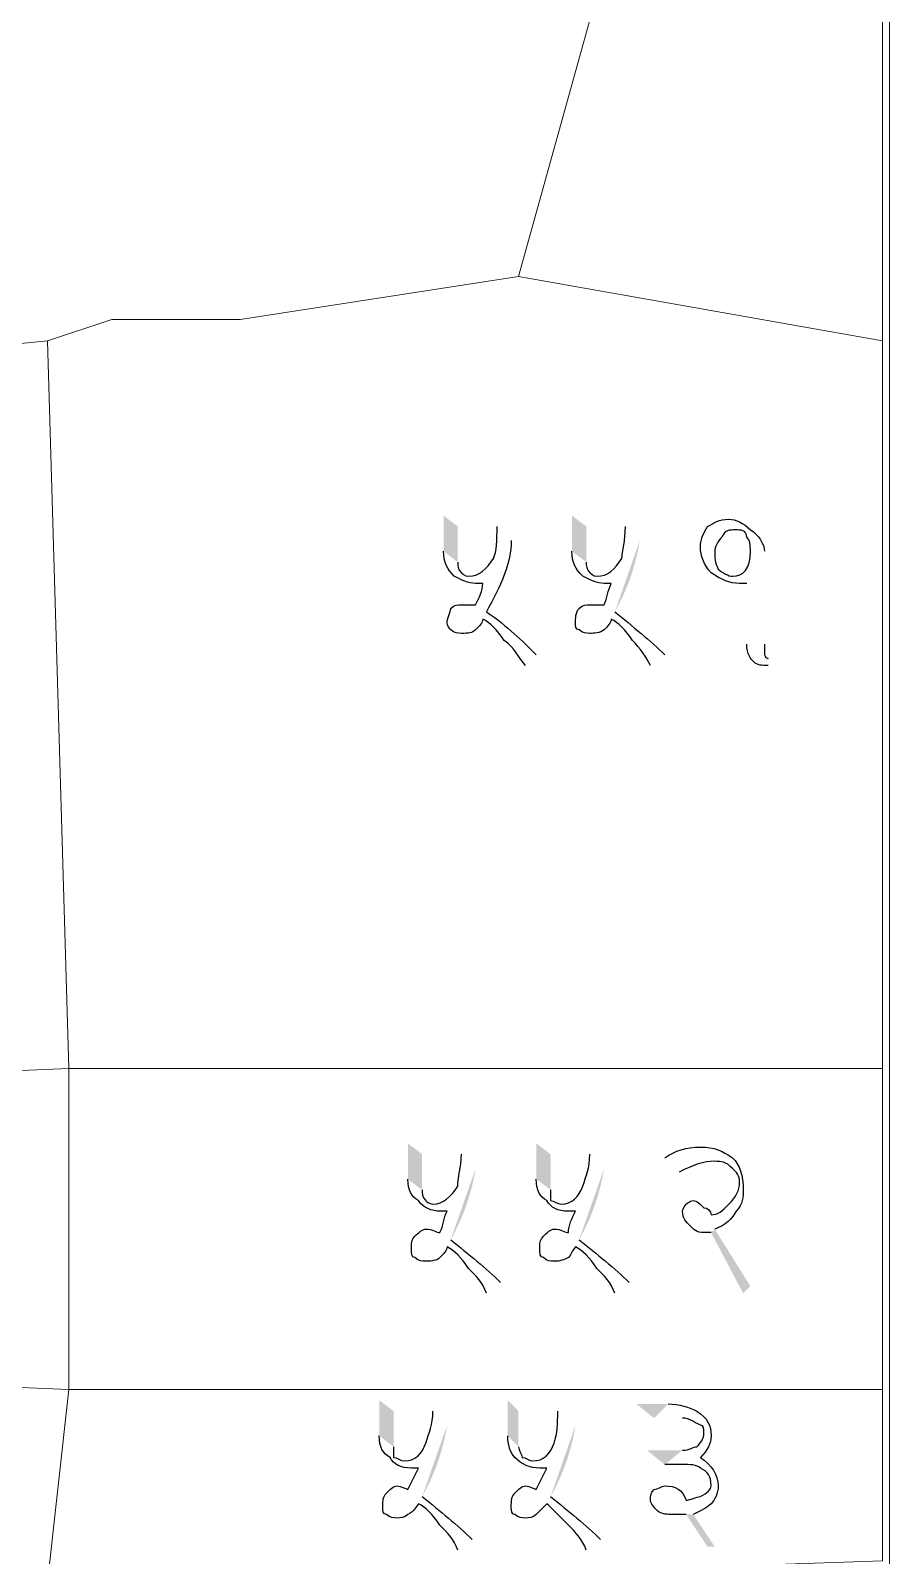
# Model space of a CAD drawing. Header units: metres. Extents: x 345912 to 349030, y 3061206 to 3061792.
# Drawn here: x 346127.39 to 346139.62, y 3061376.73 to 3061398.45 of the extents above; entities that cross this region are included whole.
import ezdxf

# ---------------------------------------------------------------- set-up
doc = ezdxf.new("R2010")
doc.units = ezdxf.units.M
doc.header["$MEASUREMENT"] = 0
doc.layers.add('PDF5_Geometry', color=7, linetype='Continuous')
doc.layers.add('PDF5_Solid Fills', color=7, linetype='Continuous')

msp = doc.modelspace()

# ---------------------------------------------------------------- hatches: boundary and pattern name
at = {"layer": 'PDF5_Solid Fills', "transparency": 33554559}
h = msp.add_hatch(color=256, dxfattribs=at)
h.paths.add_polyline_path([(346134.03373, 3061391.39044), (346134.23693, 3061391.18724)], flags=0)
h.paths.add_polyline_path([(346134.59253, 3061389.56164), (346134.44013, 3061389.40924)], flags=0)
h.paths.add_polyline_path([(346133.27173, 3061391.03484), (346133.27173, 3061391.54284), (346133.47493, 3061391.39044), (346133.47493, 3061390.88244)], flags=0)
h.paths.add_polyline_path([(346135.86253, 3061391.39044), (346136.06573, 3061391.18724)], flags=0)
h.paths.add_polyline_path([(346135.71013, 3061390.17124, 0.08894398), (346136.06573, 3061391.18724)], flags=0)
h.paths.add_polyline_path([(346136.42133, 3061389.56164), (346136.21813, 3061389.40924)], flags=0)
h.paths.add_polyline_path([(346135.10053, 3061391.03484), (346135.10053, 3061391.54284), (346135.30373, 3061391.39044), (346135.30373, 3061390.88244)], flags=0)
h.paths.add_polyline_path([(346137.84373, 3061391.03484), (346137.84373, 3061389.71404)], flags=0)
h.paths.add_polyline_path([(346137.89453, 3061389.51084), (346137.89453, 3061389.40924)], flags=0)
h = msp.add_hatch(color=256, dxfattribs=at)
h.paths.add_polyline_path([(346133.52574, 3061382.44963), (346133.72894, 3061382.24643)], flags=0)
h.paths.add_polyline_path([(346133.37334, 3061381.23043, 0.08894398), (346133.72894, 3061382.24643)], flags=0)
h.paths.add_polyline_path([(346134.08454, 3061380.62083), (346133.88134, 3061380.46843)], flags=0)
h.paths.add_polyline_path([(346132.76374, 3061382.09403), (346132.76374, 3061382.60203), (346132.96694, 3061382.44963), (346132.96694, 3061381.94163)], flags=0)
h.paths.add_polyline_path([(346135.35454, 3061382.44963), (346135.55774, 3061382.24643)], flags=0)
h.paths.add_polyline_path([(346135.20214, 3061381.23043, 0.08894398), (346135.55774, 3061382.24643)], flags=0)
h.paths.add_polyline_path([(346135.91334, 3061380.62083), (346135.71014, 3061380.46843)], flags=0)
h.paths.add_polyline_path([(346134.59254, 3061382.09403), (346134.59254, 3061382.60203), (346134.79574, 3061382.44963), (346134.79574, 3061381.94163)], flags=0)
h.paths.add_polyline_path([(346136.62454, 3061382.19563), (346136.42134, 3061382.39883)], flags=0)
h.paths.add_polyline_path([(346137.13254, 3061381.38283), (346137.64054, 3061380.57003), (346137.53894, 3061380.46843), (346137.08174, 3061381.33203)], flags=0)
h = msp.add_hatch(color=256, dxfattribs=at)
h.paths.add_polyline_path([(346133.11933, 3061378.79205), (346133.32253, 3061378.58885)], flags=0)
h.paths.add_polyline_path([(346132.96693, 3061377.57285, 0.08894398), (346133.32253, 3061378.58885)], flags=0)
h.paths.add_polyline_path([(346133.67813, 3061376.96325), (346133.47493, 3061376.81085)], flags=0)
h.paths.add_polyline_path([(346132.35733, 3061378.43645), (346132.35733, 3061378.94445), (346132.56053, 3061378.79205), (346132.56053, 3061378.28405)], flags=0)
h.paths.add_polyline_path([(346134.89733, 3061378.79205), (346135.15133, 3061378.58885)], flags=0)
h.paths.add_polyline_path([(346134.79573, 3061377.57285, 0.08894398), (346135.15133, 3061378.58885)], flags=0)
h.paths.add_polyline_path([(346135.50693, 3061376.96325), (346135.30373, 3061376.81085)], flags=0)
h.paths.add_polyline_path([(346134.18613, 3061378.43645), (346134.18613, 3061378.94445), (346134.33853, 3061378.79205), (346134.33853, 3061378.28405)], flags=0)
h.paths.add_polyline_path([(346136.26893, 3061378.69045), (346136.01493, 3061378.89365), (346136.47213, 3061378.89365)], flags=0)
h.paths.add_polyline_path([(346136.82773, 3061377.31885), (346137.13253, 3061376.86165), (346137.03093, 3061376.86165), (346136.72613, 3061377.31885)], flags=0)
h.paths.add_polyline_path([(346136.42133, 3061378.03005), (346136.16733, 3061378.23325), (346136.67533, 3061378.23325)], flags=0)

# ---------------------------------------------------------------- linework, layer by layer
at = {"layer": 'PDF5_Geometry', "lineweight": 13}
msp.add_lwpolyline([(345911.78374, 3061494.92084), (346139.62175, 3061494.92084), (346139.62175, 3061271.09604), (345911.78374, 3061271.09604)], close=True, dxfattribs=at)
at = {"layer": 'PDF5_Geometry', "lineweight": 9}
for points in [[(346139.52014, 3061394.03204), (346134.33854, 3061394.94644), (346135.86254, 3061400.43284), (346137.38653, 3061403.78564), (346139.52014, 3061403.17604)], [(346139.52014, 3061394.03204), (346134.33854, 3061394.94644), (346135.86254, 3061400.43284), (346137.38653, 3061403.78564), (346139.52014, 3061403.17604)], [(346139.52014, 3061383.66884), (346128.54734, 3061383.66884), (346127.93773, 3061383.66884), (346127.63294, 3061394.03204), (346128.54734, 3061394.33684), (346129.46175, 3061394.33684), (346130.37613, 3061394.33684), (346134.33854, 3061394.94644), (346139.52014, 3061394.03204)], [(346139.52014, 3061383.66884), (346128.54734, 3061383.66884), (346127.93773, 3061383.66884), (346127.63294, 3061394.03204), (346128.54734, 3061394.33684), (346129.46175, 3061394.33684), (346130.37613, 3061394.33684), (346134.33854, 3061394.94644), (346139.52014, 3061394.03204)], [(346127.93773, 3061383.66884), (346120.62254, 3061383.36403), (346120.62254, 3061394.03204), (346124.58493, 3061393.72724), (346127.63294, 3061394.03204)], [(346127.93773, 3061383.66884), (346120.62254, 3061383.36403), (346120.62254, 3061394.03204), (346124.58493, 3061393.72724), (346127.63294, 3061394.03204)], [(346127.93773, 3061379.09683), (346120.62254, 3061379.40164), (346120.62254, 3061383.36403), (346127.93773, 3061383.66884)], [(346127.93773, 3061379.09683), (346120.62254, 3061379.40164), (346120.62254, 3061383.36403), (346127.93773, 3061383.66884)], [(346139.52014, 3061379.09683), (346127.93773, 3061379.09683), (346127.93773, 3061383.66884), (346128.54734, 3061383.66884), (346139.52014, 3061383.66884)], [(346139.52014, 3061379.09683), (346127.93773, 3061379.09683), (346127.93773, 3061383.66884), (346128.54734, 3061383.66884), (346139.52014, 3061383.66884)], [(346127.93773, 3061379.09683), (346127.63294, 3061376.35365), (346120.62254, 3061376.35365), (346120.62254, 3061379.40164)], [(346127.93773, 3061379.09683), (346127.63294, 3061376.35365), (346120.62254, 3061376.35365), (346120.62254, 3061379.40164)], [(346139.52014, 3061376.65844), (346130.68094, 3061376.35365), (346129.76653, 3061376.35365), (346129.15694, 3061376.35365), (346128.85213, 3061376.35365), (346128.54734, 3061376.35365), (346127.63294, 3061376.35365), (346127.93773, 3061379.09683), (346139.52014, 3061379.09683)], [(346139.52014, 3061376.65844), (346130.68094, 3061376.35365), (346129.76653, 3061376.35365), (346129.15694, 3061376.35365), (346128.85213, 3061376.35365), (346128.54734, 3061376.35365), (346127.63294, 3061376.35365), (346127.93773, 3061379.09683), (346139.52014, 3061379.09683)]]:
    msp.add_lwpolyline(points, close=True, dxfattribs=at)
msp.add_lwpolyline([(346135.86254, 3061400.43284), (346134.33854, 3061394.94644), (346130.37613, 3061394.33684), (346129.46175, 3061394.33684), (346128.54734, 3061394.33684), (346127.63294, 3061394.03204), (346124.58493, 3061393.72724), (346120.62254, 3061394.03204), (346119.40333, 3061394.03204), (346118.18414, 3061394.03204), (346117.26974, 3061394.33684), (346116.96493, 3061394.33684), (346115.74574, 3061394.33684), (346111.78333, 3061394.94644)], dxfattribs=at)
msp.add_lwpolyline([(346135.86254, 3061400.43284), (346134.33854, 3061394.94644), (346130.37613, 3061394.33684), (346129.46175, 3061394.33684), (346128.54734, 3061394.33684), (346127.63294, 3061394.03204), (346124.58493, 3061393.72724), (346120.62254, 3061394.03204), (346119.40333, 3061394.03204), (346118.18414, 3061394.03204), (346117.26974, 3061394.33684), (346116.96493, 3061394.33684), (346115.74574, 3061394.33684), (346111.78333, 3061394.94644)], dxfattribs=at)
at = {"layer": 'PDF5_Geometry', "lineweight": 25}
for points in [[(346133.98293, 3061390.93324), (346134.03373, 3061391.03484), (346134.03373, 3061391.18724), (346134.03373, 3061391.39044)], [(346135.81173, 3061390.93324), (346135.81173, 3061391.03484), (346135.86253, 3061391.18724), (346135.86253, 3061391.39044)], [(346136.92933, 3061391.08564), (346136.92933, 3061391.23804), (346136.98013, 3061391.28884), (346137.03093, 3061391.39044)], [(346137.03093, 3061391.39044), (346137.13253, 3061391.44124), (346137.18333, 3061391.49204), (346137.33573, 3061391.49204)], [(346137.43733, 3061391.33964), (346137.33573, 3061391.33964), (346137.28493, 3061391.33964), (346137.23413, 3061391.23804)], [(346137.33573, 3061391.49204), (346137.43733, 3061391.49204), (346137.53893, 3061391.44124), (346137.64053, 3061391.33964)], [(346137.58973, 3061391.23804), (346137.58973, 3061391.33964), (346137.48813, 3061391.33964), (346137.43733, 3061391.33964)], [(346137.64053, 3061391.33964), (346137.74213, 3061391.28884), (346137.84373, 3061391.13644), (346137.84373, 3061391.03484)], [(346134.23693, 3061391.18724), (346134.23693, 3061390.88244), (346134.08453, 3061390.52684), (346133.88133, 3061390.17124)], [(346137.23413, 3061391.23804), (346137.18333, 3061391.18724), (346137.13253, 3061391.08564), (346137.13253, 3061391.03484)], [(346137.64053, 3061391.03484), (346137.64053, 3061391.13644), (346137.64053, 3061391.18724), (346137.58973, 3061391.23804)], [(346133.42413, 3061390.67924), (346133.32253, 3061390.78084), (346133.27173, 3061390.88244), (346133.27173, 3061391.03484)], [(346133.62733, 3061390.67924), (346133.77973, 3061390.67924), (346133.88133, 3061390.78084), (346133.98293, 3061390.93324)], [(346135.25293, 3061390.67924), (346135.15133, 3061390.78084), (346135.10053, 3061390.88244), (346135.10053, 3061391.03484)], [(346135.45613, 3061390.67924), (346135.60853, 3061390.67924), (346135.71013, 3061390.78084), (346135.81173, 3061390.93324)], [(346137.08173, 3061390.73004), (346136.98013, 3061390.83164), (346136.92933, 3061390.98404), (346136.92933, 3061391.08564)], [(346137.13253, 3061391.03484), (346137.13253, 3061390.93324), (346137.13253, 3061390.88244), (346137.18333, 3061390.78084)], [(346137.38653, 3061390.67924), (346137.53893, 3061390.67924), (346137.64053, 3061390.78084), (346137.64053, 3061391.03484)], [(346133.47493, 3061390.88244), (346133.47493, 3061390.83164), (346133.47493, 3061390.78084), (346133.52573, 3061390.73004)], [(346133.52573, 3061390.73004), (346133.52573, 3061390.73004), (346133.57653, 3061390.67924), (346133.62733, 3061390.67924)], [(346135.30373, 3061390.88244), (346135.30373, 3061390.83164), (346135.30373, 3061390.78084), (346135.35453, 3061390.73004)], [(346135.35453, 3061390.73004), (346135.35453, 3061390.73004), (346135.40533, 3061390.67924), (346135.45613, 3061390.67924)], [(346137.48813, 3061390.57764), (346137.33573, 3061390.57764), (346137.23413, 3061390.62844), (346137.08173, 3061390.73004)], [(346137.18333, 3061390.78084), (346137.23413, 3061390.73004), (346137.33573, 3061390.67924), (346137.38653, 3061390.67924)], [(346133.72893, 3061390.57764), (346133.62733, 3061390.57764), (346133.52573, 3061390.62844), (346133.42413, 3061390.67924)], [(346133.72893, 3061390.27284), (346133.77973, 3061390.37444), (346133.83053, 3061390.47604), (346133.83053, 3061390.57764)], [(346133.83053, 3061390.57764), (346133.83053, 3061390.57764), (346133.77973, 3061390.57764), (346133.72893, 3061390.57764)], [(346135.55773, 3061390.57764), (346135.45613, 3061390.57764), (346135.35453, 3061390.62844), (346135.25293, 3061390.67924)], [(346135.55773, 3061390.27284), (346135.60853, 3061390.37444), (346135.60853, 3061390.47604), (346135.65933, 3061390.57764)], [(346135.65933, 3061390.57764), (346135.60853, 3061390.57764), (346135.60853, 3061390.57764), (346135.55773, 3061390.57764)], [(346137.58973, 3061390.57764), (346137.58973, 3061390.57764), (346137.53893, 3061390.57764), (346137.48813, 3061390.57764)], [(346133.37333, 3061390.22204), (346133.42413, 3061390.27284), (346133.47493, 3061390.27284), (346133.52573, 3061390.27284)], [(346133.52573, 3061390.27284), (346133.62733, 3061390.27284), (346133.67813, 3061390.27284), (346133.72893, 3061390.27284)], [(346135.20213, 3061390.22204), (346135.25293, 3061390.27284), (346135.30373, 3061390.27284), (346135.35453, 3061390.27284)], [(346135.35453, 3061390.27284), (346135.45613, 3061390.27284), (346135.50693, 3061390.27284), (346135.55773, 3061390.27284)], [(346133.32253, 3061390.01884), (346133.32253, 3061390.06964), (346133.37333, 3061390.17124), (346133.37333, 3061390.22204)], [(346133.83053, 3061390.06964), (346133.83053, 3061390.01884), (346133.77973, 3061389.96804), (346133.72893, 3061389.91724)], [(346134.13533, 3061389.76484), (346134.03373, 3061389.91724), (346133.93213, 3061390.01884), (346133.83053, 3061390.06964)], [(346133.88133, 3061390.17124), (346134.18613, 3061389.96804), (346134.38933, 3061389.76484), (346134.59253, 3061389.56164)], [(346135.15133, 3061390.01884), (346135.15133, 3061390.06964), (346135.15133, 3061390.17124), (346135.20213, 3061390.22204)], [(346135.65933, 3061390.06964), (346135.65933, 3061390.01884), (346135.60853, 3061389.96804), (346135.55773, 3061389.91724)], [(346135.96413, 3061389.76484), (346135.86253, 3061389.91724), (346135.76093, 3061390.01884), (346135.65933, 3061390.06964)], [(346135.71013, 3061390.17124), (346135.96413, 3061389.96804), (346136.21813, 3061389.76484), (346136.42133, 3061389.56164)], [(346133.37333, 3061389.91724), (346133.37333, 3061389.91724), (346133.32253, 3061389.96804), (346133.32253, 3061390.01884)], [(346133.52573, 3061389.86644), (346133.47493, 3061389.86644), (346133.42413, 3061389.86644), (346133.37333, 3061389.91724)], [(346133.72893, 3061389.91724), (346133.67813, 3061389.86644), (346133.62733, 3061389.86644), (346133.52573, 3061389.86644)], [(346135.20213, 3061389.91724), (346135.15133, 3061389.91724), (346135.15133, 3061389.96804), (346135.15133, 3061390.01884)], [(346135.35453, 3061389.86644), (346135.30373, 3061389.86644), (346135.25293, 3061389.86644), (346135.20213, 3061389.91724)], [(346135.55773, 3061389.91724), (346135.50693, 3061389.86644), (346135.40533, 3061389.86644), (346135.35453, 3061389.86644)], [(346134.44013, 3061389.40924), (346134.33853, 3061389.51084), (346134.28773, 3061389.66324), (346134.13533, 3061389.76484)], [(346136.21813, 3061389.40924), (346136.16733, 3061389.51084), (346136.06573, 3061389.66324), (346135.96413, 3061389.76484)], [(346137.69133, 3061389.46004), (346137.64053, 3061389.51084), (346137.58973, 3061389.56164), (346137.58973, 3061389.71404)], [(346137.84373, 3061389.71404), (346137.84373, 3061389.61244), (346137.84373, 3061389.61244), (346137.84373, 3061389.56164)], [(346137.89453, 3061389.40924), (346137.79293, 3061389.40924), (346137.74213, 3061389.40924), (346137.69133, 3061389.46004)], [(346137.84373, 3061389.56164), (346137.84373, 3061389.56164), (346137.84373, 3061389.51084), (346137.89453, 3061389.51084)], [(346133.47494, 3061381.99243), (346133.47494, 3061382.14483), (346133.52574, 3061382.24643), (346133.52574, 3061382.44963)], [(346135.25294, 3061381.99243), (346135.30374, 3061382.14483), (346135.35454, 3061382.24643), (346135.35454, 3061382.44963)], [(346136.42134, 3061382.39883), (346136.57374, 3061382.50043), (346136.72614, 3061382.55123), (346136.92934, 3061382.55123)], [(346136.92934, 3061382.55123), (346137.13254, 3061382.55123), (346137.23414, 3061382.50043), (346137.38654, 3061382.39883)], [(346137.13254, 3061382.34803), (346136.98014, 3061382.34803), (346136.82774, 3061382.29723), (346136.62454, 3061382.19563)], [(346137.38654, 3061382.24643), (346137.28494, 3061382.34803), (346137.23414, 3061382.34803), (346137.13254, 3061382.34803)], [(346137.38654, 3061382.39883), (346137.48814, 3061382.29723), (346137.53894, 3061382.14483), (346137.53894, 3061381.94163)], [(346137.48814, 3061382.04323), (346137.48814, 3061382.14483), (346137.43734, 3061382.19563), (346137.38654, 3061382.24643)], [(346132.91614, 3061381.78923), (346132.81454, 3061381.84003), (346132.76374, 3061381.94163), (346132.76374, 3061382.09403)], [(346134.74494, 3061381.78923), (346134.64334, 3061381.84003), (346134.59254, 3061381.94163), (346134.59254, 3061382.09403)], [(346137.33574, 3061381.73843), (346137.43734, 3061381.84003), (346137.48814, 3061381.94163), (346137.48814, 3061382.04323)], [(346133.22094, 3061381.63683), (346133.11934, 3061381.63683), (346132.96694, 3061381.68763), (346132.91614, 3061381.78923)], [(346132.96694, 3061381.94163), (346132.96694, 3061381.89083), (346132.96694, 3061381.84003), (346133.01774, 3061381.78923)], [(346133.01774, 3061381.78923), (346133.01774, 3061381.78923), (346133.06854, 3061381.73843), (346133.11934, 3061381.73843)], [(346133.11934, 3061381.73843), (346133.27174, 3061381.73843), (346133.37334, 3061381.84003), (346133.47494, 3061381.99243)], [(346135.04974, 3061381.63683), (346134.89734, 3061381.63683), (346134.79574, 3061381.68763), (346134.74494, 3061381.78923)], [(346134.79574, 3061381.94163), (346134.79574, 3061381.89083), (346134.79574, 3061381.84003), (346134.79574, 3061381.78923)], [(346134.79574, 3061381.78923), (346134.84654, 3061381.78923), (346134.89734, 3061381.73843), (346134.94814, 3061381.73843)], [(346134.94814, 3061381.73843), (346135.10054, 3061381.73843), (346135.20214, 3061381.84003), (346135.25294, 3061381.99243)], [(346136.72614, 3061381.73843), (346136.72614, 3061381.73843), (346136.77694, 3061381.78923), (346136.82774, 3061381.78923)], [(346136.82774, 3061381.78923), (346136.87854, 3061381.78923), (346136.92934, 3061381.73843), (346136.98014, 3061381.68763)], [(346137.53894, 3061381.94163), (346137.53894, 3061381.84003), (346137.53894, 3061381.73843), (346137.43734, 3061381.63683)], [(346133.22094, 3061381.33203), (346133.27174, 3061381.43363), (346133.27174, 3061381.53523), (346133.32254, 3061381.63683)], [(346133.32254, 3061381.63683), (346133.27174, 3061381.63683), (346133.27174, 3061381.63683), (346133.22094, 3061381.63683)], [(346135.04974, 3061381.33203), (346135.04974, 3061381.43363), (346135.10054, 3061381.53523), (346135.15134, 3061381.63683)], [(346135.15134, 3061381.63683), (346135.10054, 3061381.63683), (346135.10054, 3061381.63683), (346135.04974, 3061381.63683)], [(346136.67534, 3061381.63683), (346136.67534, 3061381.63683), (346136.67534, 3061381.68763), (346136.72614, 3061381.73843)], [(346136.77694, 3061381.43363), (346136.72614, 3061381.48443), (346136.67534, 3061381.53523), (346136.67534, 3061381.63683)], [(346136.98014, 3061381.68763), (346137.03094, 3061381.68763), (346137.08174, 3061381.63683), (346137.08174, 3061381.58603)], [(346137.08174, 3061381.58603), (346137.18334, 3061381.58603), (346137.23414, 3061381.63683), (346137.33574, 3061381.73843)], [(346137.43734, 3061381.63683), (346137.38654, 3061381.53523), (346137.28494, 3061381.43363), (346137.13254, 3061381.38283)], [(346132.86534, 3061381.28123), (346132.91614, 3061381.33203), (346132.96694, 3061381.38283), (346133.01774, 3061381.38283)], [(346133.01774, 3061381.38283), (346133.11934, 3061381.38283), (346133.17014, 3061381.33203), (346133.22094, 3061381.33203)], [(346134.69414, 3061381.28123), (346134.74494, 3061381.33203), (346134.79574, 3061381.38283), (346134.84654, 3061381.38283)], [(346134.84654, 3061381.38283), (346134.94814, 3061381.38283), (346134.99894, 3061381.33203), (346135.04974, 3061381.33203)], [(346136.98014, 3061381.33203), (346136.87854, 3061381.33203), (346136.82774, 3061381.38283), (346136.77694, 3061381.43363)], [(346132.81454, 3061381.12883), (346132.81454, 3061381.17963), (346132.81454, 3061381.23043), (346132.86534, 3061381.28123)], [(346133.37334, 3061381.23043), (346133.62734, 3061381.02723), (346133.88134, 3061380.82403), (346134.08454, 3061380.62083)], [(346134.64334, 3061381.12883), (346134.64334, 3061381.17963), (346134.64334, 3061381.23043), (346134.69414, 3061381.28123)], [(346135.20214, 3061381.23043), (346135.45614, 3061381.02723), (346135.71014, 3061380.82403), (346135.91334, 3061380.62083)], [(346137.08174, 3061381.33203), (346137.03094, 3061381.33203), (346136.98014, 3061381.33203), (346136.98014, 3061381.33203)], [(346132.86534, 3061380.97643), (346132.81454, 3061380.97643), (346132.81454, 3061381.02723), (346132.81454, 3061381.12883)], [(346133.01774, 3061380.92563), (346132.96694, 3061380.92563), (346132.91614, 3061380.92563), (346132.86534, 3061380.97643)], [(346133.22094, 3061380.97643), (346133.17014, 3061380.92563), (346133.06854, 3061380.92563), (346133.01774, 3061380.92563)], [(346133.32254, 3061381.12883), (346133.32254, 3061381.07803), (346133.27174, 3061381.02723), (346133.22094, 3061380.97643)], [(346133.62734, 3061380.82403), (346133.52574, 3061380.97643), (346133.42414, 3061381.07803), (346133.32254, 3061381.12883)], [(346134.69414, 3061380.97643), (346134.64334, 3061380.97643), (346134.64334, 3061381.02723), (346134.64334, 3061381.12883)], [(346134.84654, 3061380.92563), (346134.79574, 3061380.92563), (346134.74494, 3061380.92563), (346134.69414, 3061380.97643)], [(346135.04974, 3061380.97643), (346134.94814, 3061380.92563), (346134.89734, 3061380.92563), (346134.84654, 3061380.92563)], [(346135.15134, 3061381.12883), (346135.10054, 3061381.07803), (346135.10054, 3061381.02723), (346135.04974, 3061380.97643)], [(346135.45614, 3061380.82403), (346135.35454, 3061380.97643), (346135.25294, 3061381.07803), (346135.15134, 3061381.12883)], [(346133.88134, 3061380.46843), (346133.83054, 3061380.62083), (346133.72894, 3061380.72243), (346133.62734, 3061380.82403)], [(346135.71014, 3061380.46843), (346135.65934, 3061380.62083), (346135.55774, 3061380.72243), (346135.45614, 3061380.82403)], [(346133.01773, 3061378.33485), (346133.06853, 3061378.48725), (346133.11933, 3061378.58885), (346133.11933, 3061378.79205)], [(346134.84653, 3061378.33485), (346134.89733, 3061378.48725), (346134.89733, 3061378.58885), (346134.89733, 3061378.79205)], [(346136.47213, 3061378.89365), (346136.62453, 3061378.89365), (346136.77693, 3061378.84285), (346136.87853, 3061378.79205)], [(346136.87853, 3061378.79205), (346137.03093, 3061378.69045), (346137.08173, 3061378.58885), (346137.08173, 3061378.43645)], [(346136.92933, 3061378.58885), (346136.82773, 3061378.63965), (346136.77693, 3061378.69045), (346136.67533, 3061378.69045)], [(346136.98013, 3061378.48725), (346136.98013, 3061378.53805), (346136.98013, 3061378.58885), (346136.92933, 3061378.58885)], [(346132.50973, 3061378.13165), (346132.40813, 3061378.18245), (346132.35733, 3061378.28405), (346132.35733, 3061378.43645)], [(346132.71293, 3061378.08085), (346132.86533, 3061378.08085), (346132.96693, 3061378.18245), (346133.01773, 3061378.33485)], [(346134.28773, 3061378.13165), (346134.23693, 3061378.18245), (346134.18613, 3061378.28405), (346134.18613, 3061378.43645)], [(346134.54173, 3061378.08085), (346134.69413, 3061378.08085), (346134.79573, 3061378.18245), (346134.84653, 3061378.33485)], [(346136.87853, 3061378.28405), (346136.92933, 3061378.33485), (346136.98013, 3061378.38565), (346136.98013, 3061378.48725)], [(346137.08173, 3061378.43645), (346137.08173, 3061378.33485), (346137.03093, 3061378.23325), (346136.92933, 3061378.13165)], [(346132.81453, 3061377.97925), (346132.66213, 3061377.97925), (346132.56053, 3061378.03005), (346132.50973, 3061378.13165)], [(346132.56053, 3061378.28405), (346132.56053, 3061378.23325), (346132.56053, 3061378.18245), (346132.56053, 3061378.13165)], [(346132.56053, 3061378.13165), (346132.61133, 3061378.13165), (346132.66213, 3061378.08085), (346132.71293, 3061378.08085)], [(346134.64333, 3061377.97925), (346134.49093, 3061377.97925), (346134.38933, 3061378.03005), (346134.28773, 3061378.13165)], [(346134.33853, 3061378.28405), (346134.33853, 3061378.23325), (346134.38933, 3061378.18245), (346134.38933, 3061378.13165)], [(346134.38933, 3061378.13165), (346134.44013, 3061378.13165), (346134.49093, 3061378.08085), (346134.54173, 3061378.08085)], [(346136.67533, 3061378.23325), (346136.77693, 3061378.23325), (346136.82773, 3061378.28405), (346136.87853, 3061378.28405)], [(346136.92933, 3061378.13165), (346137.08173, 3061378.03005), (346137.18333, 3061377.87765), (346137.18333, 3061377.72525)], [(346132.76373, 3061377.67445), (346132.81453, 3061377.77605), (346132.86533, 3061377.87765), (346132.91613, 3061377.97925)], [(346132.91613, 3061377.97925), (346132.86533, 3061377.97925), (346132.81453, 3061377.97925), (346132.81453, 3061377.97925)], [(346134.59253, 3061377.67445), (346134.64333, 3061377.77605), (346134.69413, 3061377.87765), (346134.74493, 3061377.97925)], [(346134.74493, 3061377.97925), (346134.69413, 3061377.97925), (346134.64333, 3061377.97925), (346134.64333, 3061377.97925)], [(346136.52293, 3061378.03005), (346136.47213, 3061378.03005), (346136.47213, 3061378.03005), (346136.42133, 3061378.03005)], [(346136.67533, 3061378.03005), (346136.62453, 3061378.03005), (346136.57373, 3061378.03005), (346136.52293, 3061378.03005)], [(346136.92933, 3061377.97925), (346136.87853, 3061378.03005), (346136.77693, 3061378.03005), (346136.67533, 3061378.03005)], [(346137.08173, 3061377.72525), (346137.08173, 3061377.87765), (346137.03093, 3061377.92845), (346136.92933, 3061377.97925)], [(346132.45893, 3061377.62365), (346132.50973, 3061377.67445), (346132.56053, 3061377.72525), (346132.61133, 3061377.72525)], [(346132.61133, 3061377.72525), (346132.66213, 3061377.72525), (346132.76373, 3061377.67445), (346132.76373, 3061377.67445)], [(346134.28773, 3061377.62365), (346134.33853, 3061377.67445), (346134.38933, 3061377.72525), (346134.44013, 3061377.72525)], [(346134.44013, 3061377.72525), (346134.49093, 3061377.72525), (346134.59253, 3061377.67445), (346134.59253, 3061377.67445)], [(346136.21813, 3061377.52205), (346136.21813, 3061377.57285), (346136.21813, 3061377.62365), (346136.26893, 3061377.67445)], [(346136.26893, 3061377.67445), (346136.31973, 3061377.67445), (346136.37053, 3061377.72525), (346136.42133, 3061377.72525)], [(346136.42133, 3061377.72525), (346136.57373, 3061377.72525), (346136.67533, 3061377.67445), (346136.72613, 3061377.52205)], [(346136.92933, 3061377.57285), (346137.03093, 3061377.62365), (346137.08173, 3061377.67445), (346137.08173, 3061377.72525)], [(346137.18333, 3061377.72525), (346137.18333, 3061377.62365), (346137.13253, 3061377.52205), (346137.08173, 3061377.47125)], [(346132.40813, 3061377.42045), (346132.40813, 3061377.52205), (346132.40813, 3061377.57285), (346132.45893, 3061377.62365)], [(346132.91613, 3061377.47125), (346132.86533, 3061377.42045), (346132.86533, 3061377.36965), (346132.76373, 3061377.31885)], [(346133.22093, 3061377.16645), (346133.11933, 3061377.31885), (346133.01773, 3061377.42045), (346132.91613, 3061377.47125)], [(346132.96693, 3061377.57285), (346133.22093, 3061377.36965), (346133.47493, 3061377.16645), (346133.67813, 3061376.96325)], [(346134.23693, 3061377.42045), (346134.23693, 3061377.52205), (346134.23693, 3061377.57285), (346134.28773, 3061377.62365)], [(346134.74493, 3061377.47125), (346134.69413, 3061377.42045), (346134.64333, 3061377.36965), (346134.59253, 3061377.31885)], [(346135.04973, 3061377.16645), (346134.89733, 3061377.31885), (346134.79573, 3061377.42045), (346134.74493, 3061377.47125)], [(346134.79573, 3061377.57285), (346135.04973, 3061377.36965), (346135.30373, 3061377.16645), (346135.50693, 3061376.96325)], [(346136.31973, 3061377.36965), (346136.26893, 3061377.42045), (346136.21813, 3061377.47125), (346136.21813, 3061377.52205)], [(346136.72613, 3061377.52205), (346136.77693, 3061377.52205), (346136.87853, 3061377.57285), (346136.92933, 3061377.57285)], [(346137.08173, 3061377.47125), (346137.03093, 3061377.42045), (346136.92933, 3061377.36965), (346136.82773, 3061377.31885)], [(346132.45893, 3061377.31885), (346132.40813, 3061377.31885), (346132.40813, 3061377.36965), (346132.40813, 3061377.42045)], [(346132.61133, 3061377.26805), (346132.56053, 3061377.26805), (346132.50973, 3061377.26805), (346132.45893, 3061377.31885)], [(346132.76373, 3061377.31885), (346132.71293, 3061377.26805), (346132.66213, 3061377.26805), (346132.61133, 3061377.26805)], [(346134.28773, 3061377.31885), (346134.23693, 3061377.31885), (346134.23693, 3061377.36965), (346134.23693, 3061377.42045)], [(346134.44013, 3061377.26805), (346134.38933, 3061377.26805), (346134.33853, 3061377.26805), (346134.28773, 3061377.31885)], [(346134.59253, 3061377.31885), (346134.54173, 3061377.26805), (346134.49093, 3061377.26805), (346134.44013, 3061377.26805)], [(346136.52293, 3061377.31885), (346136.47213, 3061377.31885), (346136.37053, 3061377.31885), (346136.31973, 3061377.36965)], [(346136.72613, 3061377.31885), (346136.67533, 3061377.31885), (346136.62453, 3061377.31885), (346136.52293, 3061377.31885)], [(346133.47493, 3061376.81085), (346133.42413, 3061376.96325), (346133.32253, 3061377.06485), (346133.22093, 3061377.16645)], [(346135.30373, 3061376.81085), (346135.25293, 3061376.96325), (346135.15133, 3061377.06485), (346135.04973, 3061377.16645)]]:
    msp.add_open_spline(points, degree=3, dxfattribs=at)

doc.saveas('drawing.dxf')
